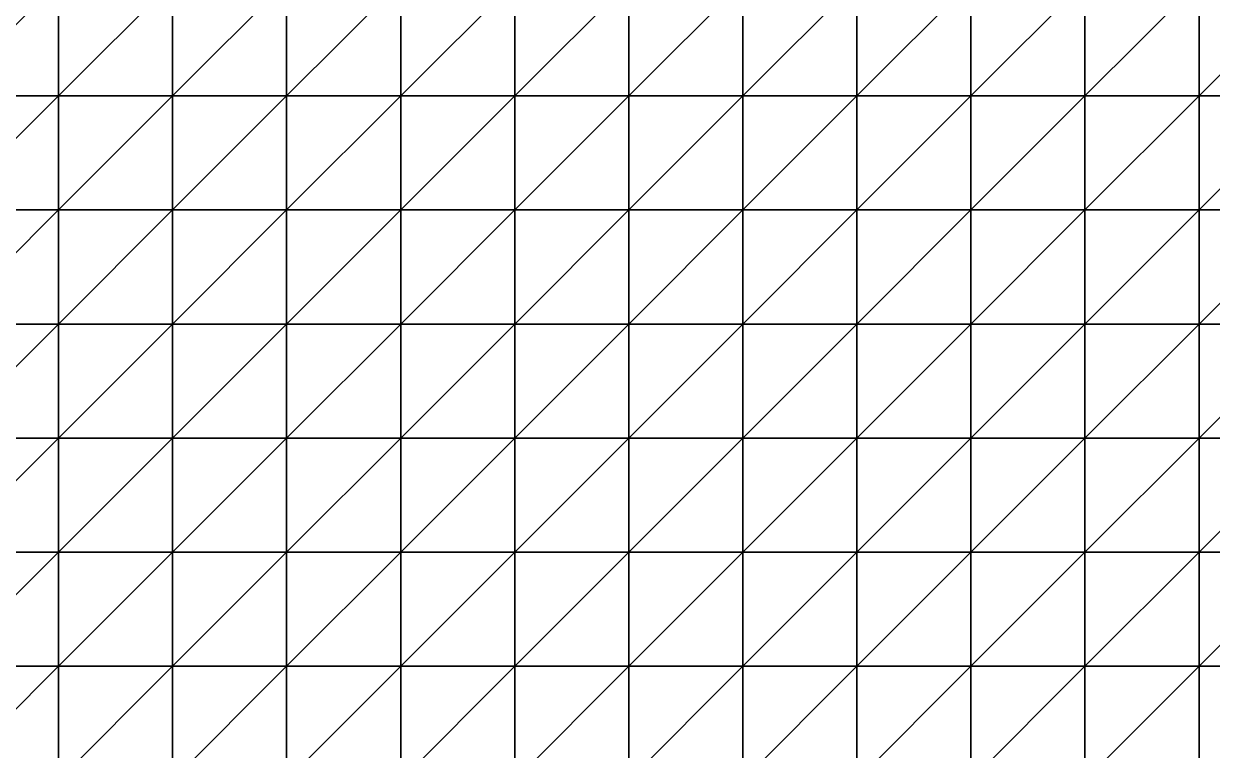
# Model space of a CAD drawing. Extents: x 292020 to 295740, y 4557680 to 4560040.
# Drawn here: x 293473.9 to 293682.3, y 4559125.3 to 4559252.6 of the extents above; entities that cross this region are included whole.
import ezdxf

# ---------------------------------------------------------------- set-up
doc = ezdxf.new("R2010")
doc.units = 0
doc.layers.add('RUN201_4_-_RUN201_NODOMAIN5_20X', color=7, linetype='CONTINUOUS')

msp = doc.modelspace()

# ---------------------------------------------------------------- linework, layer by layer
at = {"layer": 'RUN201_4_-_RUN201_NODOMAIN5_20X'}
for points in [[(293460, 4559260, 1840), (293460, 4559240, 1840), (293480, 4559260, 1840)], [(293480, 4559260, 1840), (293460, 4559240, 1840), (293480, 4559240, 1840)], [(293480, 4559260, 1920), (293460, 4559240, 1920), (293460, 4559260, 1920)], [(293480, 4559240, 1920), (293460, 4559240, 1920), (293480, 4559260, 1920)], [(293480, 4559260, 1840), (293480, 4559240, 1840), (293500, 4559260, 1840)], [(293500, 4559260, 1840), (293480, 4559240, 1840), (293500, 4559240, 1840)], [(293500, 4559260, 1920), (293480, 4559240, 1920), (293480, 4559260, 1920)], [(293500, 4559240, 1920), (293480, 4559240, 1920), (293500, 4559260, 1920)], [(293500, 4559260, 1840), (293500, 4559240, 1840), (293520, 4559260, 1840)], [(293520, 4559260, 1840), (293500, 4559240, 1840), (293520, 4559240, 1840)], [(293520, 4559260, 1940), (293500, 4559240, 1940), (293500, 4559260, 1940)], [(293520, 4559240, 1940), (293500, 4559240, 1940), (293520, 4559260, 1940)], [(293500, 4559260, 1920), (293500, 4559240, 1940), (293500, 4559240, 1920)], [(293500, 4559260, 1940), (293500, 4559240, 1940), (293500, 4559260, 1920)], [(293520, 4559260, 1820), (293520, 4559240, 1820), (293540, 4559260, 1820)], [(293540, 4559260, 1820), (293520, 4559240, 1820), (293540, 4559240, 1820)], [(293520, 4559260, 1820), (293520, 4559240, 1840), (293520, 4559240, 1820)], [(293520, 4559260, 1840), (293520, 4559240, 1840), (293520, 4559260, 1820)], [(293540, 4559260, 1940), (293520, 4559240, 1940), (293520, 4559260, 1940)], [(293540, 4559240, 1940), (293520, 4559240, 1940), (293540, 4559260, 1940)], [(293540, 4559260, 1820), (293540, 4559240, 1820), (293560, 4559260, 1820)], [(293560, 4559260, 1820), (293540, 4559240, 1820), (293560, 4559240, 1820)], [(293560, 4559260, 1940), (293540, 4559240, 1940), (293540, 4559260, 1940)], [(293560, 4559240, 1940), (293540, 4559240, 1940), (293560, 4559260, 1940)], [(293560, 4559260, 1820), (293560, 4559240, 1820), (293580, 4559260, 1820)], [(293580, 4559260, 1820), (293560, 4559240, 1820), (293580, 4559240, 1820)], [(293580, 4559260, 1940), (293560, 4559240, 1940), (293560, 4559260, 1940)], [(293580, 4559240, 1940), (293560, 4559240, 1940), (293580, 4559260, 1940)], [(293580, 4559260, 1800), (293580, 4559240, 1800), (293600, 4559260, 1800)], [(293600, 4559260, 1800), (293580, 4559240, 1800), (293600, 4559240, 1800)], [(293580, 4559260, 1800), (293580, 4559240, 1820), (293580, 4559240, 1800)], [(293580, 4559260, 1820), (293580, 4559240, 1820), (293580, 4559260, 1800)], [(293600, 4559260, 1940), (293580, 4559240, 1940), (293580, 4559260, 1940)], [(293600, 4559240, 1940), (293580, 4559240, 1940), (293600, 4559260, 1940)], [(293600, 4559260, 1800), (293600, 4559240, 1800), (293620, 4559260, 1800)], [(293620, 4559260, 1800), (293600, 4559240, 1800), (293620, 4559240, 1800)], [(293620, 4559260, 1940), (293600, 4559240, 1940), (293600, 4559260, 1940)], [(293620, 4559240, 1940), (293600, 4559240, 1940), (293620, 4559260, 1940)], [(293620, 4559260, 1800), (293620, 4559240, 1800), (293640, 4559260, 1800)], [(293640, 4559260, 1800), (293620, 4559240, 1800), (293640, 4559240, 1800)], [(293640, 4559260, 1940), (293620, 4559240, 1940), (293620, 4559260, 1940)], [(293640, 4559240, 1940), (293620, 4559240, 1940), (293640, 4559260, 1940)], [(293640, 4559260, 1800), (293640, 4559240, 1800), (293660, 4559260, 1800)], [(293660, 4559260, 1800), (293640, 4559240, 1800), (293660, 4559240, 1800)], [(293660, 4559260, 1940), (293640, 4559240, 1940), (293640, 4559260, 1940)], [(293660, 4559240, 1940), (293640, 4559240, 1940), (293660, 4559260, 1940)], [(293660, 4559260, 1800), (293660, 4559240, 1800), (293680, 4559260, 1800)], [(293680, 4559260, 1800), (293660, 4559240, 1800), (293680, 4559240, 1800)], [(293680, 4559260, 1940), (293660, 4559240, 1940), (293660, 4559260, 1940)], [(293680, 4559240, 1940), (293660, 4559240, 1940), (293680, 4559260, 1940)], [(293680, 4559240, 1800), (293680, 4559240, 1820), (293680, 4559260, 1800)], [(293680, 4559260, 1800), (293680, 4559240, 1820), (293680, 4559260, 1820)], [(293680, 4559260, 1820), (293680, 4559240, 1820), (293700, 4559260, 1820)], [(293700, 4559260, 1820), (293680, 4559240, 1820), (293700, 4559240, 1820)], [(293700, 4559260, 1940), (293680, 4559240, 1940), (293680, 4559260, 1940)], [(293700, 4559240, 1940), (293680, 4559240, 1940), (293700, 4559260, 1940)], [(293460, 4559240, 1820), (293460, 4559220, 1820), (293480, 4559240, 1820)], [(293480, 4559240, 1820), (293460, 4559220, 1820), (293480, 4559220, 1820)], [(293480, 4559240, 1820), (293460, 4559240, 1840), (293460, 4559240, 1820)], [(293480, 4559240, 1840), (293460, 4559240, 1840), (293480, 4559240, 1820)], [(293480, 4559240, 1920), (293460, 4559220, 1920), (293460, 4559240, 1920)], [(293480, 4559220, 1920), (293460, 4559220, 1920), (293480, 4559240, 1920)], [(293480, 4559240, 1820), (293480, 4559220, 1820), (293500, 4559240, 1820)], [(293500, 4559240, 1820), (293480, 4559220, 1820), (293500, 4559220, 1820)], [(293500, 4559240, 1820), (293480, 4559240, 1840), (293480, 4559240, 1820)], [(293500, 4559240, 1840), (293480, 4559240, 1840), (293500, 4559240, 1820)], [(293500, 4559240, 1920), (293480, 4559220, 1920), (293480, 4559240, 1920)], [(293500, 4559220, 1920), (293480, 4559220, 1920), (293500, 4559240, 1920)], [(293500, 4559240, 1820), (293500, 4559220, 1820), (293520, 4559240, 1820)], [(293520, 4559240, 1820), (293500, 4559220, 1820), (293520, 4559220, 1820)], [(293520, 4559240, 1820), (293500, 4559240, 1840), (293500, 4559240, 1820)], [(293520, 4559240, 1840), (293500, 4559240, 1840), (293520, 4559240, 1820)], [(293520, 4559240, 1920), (293500, 4559220, 1920), (293500, 4559240, 1920)], [(293520, 4559220, 1920), (293500, 4559220, 1920), (293520, 4559240, 1920)], [(293500, 4559240, 1920), (293500, 4559240, 1940), (293520, 4559240, 1920)], [(293520, 4559240, 1920), (293500, 4559240, 1940), (293520, 4559240, 1940)], [(293520, 4559240, 1800), (293520, 4559220, 1800), (293540, 4559240, 1800)], [(293540, 4559240, 1800), (293520, 4559220, 1800), (293540, 4559220, 1800)], [(293540, 4559240, 1800), (293520, 4559240, 1820), (293520, 4559240, 1800)], [(293540, 4559240, 1820), (293520, 4559240, 1820), (293540, 4559240, 1800)], [(293520, 4559240, 1800), (293520, 4559220, 1820), (293520, 4559220, 1800)], [(293520, 4559240, 1820), (293520, 4559220, 1820), (293520, 4559240, 1800)], [(293540, 4559240, 1940), (293520, 4559220, 1940), (293520, 4559240, 1940)], [(293540, 4559220, 1940), (293520, 4559220, 1940), (293540, 4559240, 1940)], [(293520, 4559240, 1920), (293520, 4559220, 1940), (293520, 4559220, 1920)], [(293520, 4559240, 1940), (293520, 4559220, 1940), (293520, 4559240, 1920)], [(293540, 4559240, 1800), (293540, 4559220, 1800), (293560, 4559240, 1800)], [(293560, 4559240, 1800), (293540, 4559220, 1800), (293560, 4559220, 1800)], [(293560, 4559240, 1800), (293540, 4559240, 1820), (293540, 4559240, 1800)], [(293560, 4559240, 1820), (293540, 4559240, 1820), (293560, 4559240, 1800)], [(293560, 4559240, 1940), (293540, 4559220, 1940), (293540, 4559240, 1940)], [(293560, 4559220, 1940), (293540, 4559220, 1940), (293560, 4559240, 1940)], [(293560, 4559240, 1800), (293560, 4559220, 1800), (293580, 4559240, 1800)], [(293580, 4559240, 1800), (293560, 4559220, 1800), (293580, 4559220, 1800)], [(293580, 4559240, 1800), (293560, 4559240, 1820), (293560, 4559240, 1800)], [(293580, 4559240, 1820), (293560, 4559240, 1820), (293580, 4559240, 1800)], [(293580, 4559240, 1940), (293560, 4559220, 1940), (293560, 4559240, 1940)], [(293580, 4559220, 1940), (293560, 4559220, 1940), (293580, 4559240, 1940)], [(293580, 4559240, 1780), (293580, 4559220, 1780), (293600, 4559240, 1780)], [(293600, 4559240, 1780), (293580, 4559220, 1780), (293600, 4559220, 1780)], [(293600, 4559240, 1780), (293580, 4559240, 1800), (293580, 4559240, 1780)], [(293600, 4559240, 1800), (293580, 4559240, 1800), (293600, 4559240, 1780)], [(293580, 4559240, 1780), (293580, 4559220, 1800), (293580, 4559220, 1780)], [(293580, 4559240, 1800), (293580, 4559220, 1800), (293580, 4559240, 1780)], [(293600, 4559240, 1940), (293580, 4559220, 1940), (293580, 4559240, 1940)], [(293600, 4559220, 1940), (293580, 4559220, 1940), (293600, 4559240, 1940)], [(293600, 4559240, 1780), (293600, 4559220, 1780), (293620, 4559240, 1780)], [(293620, 4559240, 1780), (293600, 4559220, 1780), (293620, 4559220, 1780)], [(293620, 4559240, 1780), (293600, 4559240, 1800), (293600, 4559240, 1780)], [(293620, 4559240, 1800), (293600, 4559240, 1800), (293620, 4559240, 1780)], [(293620, 4559240, 1940), (293600, 4559220, 1940), (293600, 4559240, 1940)], [(293620, 4559220, 1940), (293600, 4559220, 1940), (293620, 4559240, 1940)], [(293620, 4559240, 1780), (293620, 4559220, 1780), (293640, 4559240, 1780)], [(293640, 4559240, 1780), (293620, 4559220, 1780), (293640, 4559220, 1780)], [(293640, 4559240, 1780), (293620, 4559240, 1800), (293620, 4559240, 1780)], [(293640, 4559240, 1800), (293620, 4559240, 1800), (293640, 4559240, 1780)], [(293640, 4559240, 1940), (293620, 4559220, 1940), (293620, 4559240, 1940)], [(293640, 4559220, 1940), (293620, 4559220, 1940), (293640, 4559240, 1940)], [(293640, 4559240, 1780), (293640, 4559220, 1780), (293660, 4559240, 1780)], [(293660, 4559240, 1780), (293640, 4559220, 1780), (293660, 4559220, 1780)], [(293660, 4559240, 1780), (293640, 4559240, 1800), (293640, 4559240, 1780)], [(293660, 4559240, 1800), (293640, 4559240, 1800), (293660, 4559240, 1780)], [(293660, 4559240, 1940), (293640, 4559220, 1940), (293640, 4559240, 1940)], [(293660, 4559220, 1940), (293640, 4559220, 1940), (293660, 4559240, 1940)], [(293660, 4559240, 1780), (293660, 4559220, 1780), (293680, 4559240, 1780)], [(293680, 4559240, 1780), (293660, 4559220, 1780), (293680, 4559220, 1780)], [(293680, 4559240, 1780), (293660, 4559240, 1800), (293660, 4559240, 1780)], [(293680, 4559240, 1800), (293660, 4559240, 1800), (293680, 4559240, 1780)], [(293680, 4559240, 1940), (293660, 4559220, 1940), (293660, 4559240, 1940)], [(293680, 4559220, 1940), (293660, 4559220, 1940), (293680, 4559240, 1940)], [(293680, 4559220, 1780), (293680, 4559220, 1800), (293680, 4559240, 1780)], [(293680, 4559240, 1780), (293680, 4559220, 1800), (293680, 4559240, 1800)], [(293680, 4559240, 1800), (293680, 4559220, 1800), (293700, 4559240, 1800)], [(293700, 4559240, 1800), (293680, 4559220, 1800), (293700, 4559220, 1800)], [(293700, 4559240, 1800), (293680, 4559240, 1820), (293680, 4559240, 1800)], [(293700, 4559240, 1820), (293680, 4559240, 1820), (293700, 4559240, 1800)], [(293700, 4559240, 1940), (293680, 4559220, 1940), (293680, 4559240, 1940)], [(293700, 4559220, 1940), (293680, 4559220, 1940), (293700, 4559240, 1940)], [(293460, 4559220, 1800), (293460, 4559200, 1800), (293480, 4559220, 1800)], [(293480, 4559220, 1800), (293460, 4559200, 1800), (293480, 4559200, 1800)], [(293480, 4559220, 1800), (293460, 4559220, 1820), (293460, 4559220, 1800)], [(293480, 4559220, 1820), (293460, 4559220, 1820), (293480, 4559220, 1800)], [(293480, 4559220, 1920), (293460, 4559200, 1920), (293460, 4559220, 1920)], [(293480, 4559200, 1920), (293460, 4559200, 1920), (293480, 4559220, 1920)], [(293480, 4559220, 1800), (293480, 4559200, 1800), (293500, 4559220, 1800)], [(293500, 4559220, 1800), (293480, 4559200, 1800), (293500, 4559200, 1800)], [(293500, 4559220, 1800), (293480, 4559220, 1820), (293480, 4559220, 1800)], [(293500, 4559220, 1820), (293480, 4559220, 1820), (293500, 4559220, 1800)], [(293500, 4559220, 1920), (293480, 4559200, 1920), (293480, 4559220, 1920)], [(293500, 4559200, 1920), (293480, 4559200, 1920), (293500, 4559220, 1920)], [(293500, 4559220, 1800), (293500, 4559200, 1800), (293520, 4559220, 1800)], [(293520, 4559220, 1800), (293500, 4559200, 1800), (293520, 4559200, 1800)], [(293520, 4559220, 1800), (293500, 4559220, 1820), (293500, 4559220, 1800)], [(293520, 4559220, 1820), (293500, 4559220, 1820), (293520, 4559220, 1800)], [(293520, 4559220, 1920), (293500, 4559200, 1920), (293500, 4559220, 1920)], [(293520, 4559200, 1920), (293500, 4559200, 1920), (293520, 4559220, 1920)], [(293520, 4559220, 1780), (293520, 4559200, 1780), (293540, 4559220, 1780)], [(293540, 4559220, 1780), (293520, 4559200, 1780), (293540, 4559200, 1780)], [(293540, 4559220, 1780), (293520, 4559220, 1800), (293520, 4559220, 1780)], [(293540, 4559220, 1800), (293520, 4559220, 1800), (293540, 4559220, 1780)], [(293520, 4559220, 1780), (293520, 4559200, 1800), (293520, 4559200, 1780)], [(293520, 4559220, 1800), (293520, 4559200, 1800), (293520, 4559220, 1780)], [(293540, 4559220, 1940), (293520, 4559200, 1940), (293520, 4559220, 1940)], [(293540, 4559200, 1940), (293520, 4559200, 1940), (293540, 4559220, 1940)], [(293520, 4559220, 1920), (293520, 4559200, 1940), (293520, 4559200, 1920)], [(293520, 4559220, 1940), (293520, 4559200, 1940), (293520, 4559220, 1920)], [(293540, 4559220, 1780), (293540, 4559200, 1780), (293560, 4559220, 1780)], [(293560, 4559220, 1780), (293540, 4559200, 1780), (293560, 4559200, 1780)], [(293560, 4559220, 1780), (293540, 4559220, 1800), (293540, 4559220, 1780)], [(293560, 4559220, 1800), (293540, 4559220, 1800), (293560, 4559220, 1780)], [(293560, 4559220, 1940), (293540, 4559200, 1940), (293540, 4559220, 1940)], [(293560, 4559200, 1940), (293540, 4559200, 1940), (293560, 4559220, 1940)], [(293560, 4559220, 1780), (293560, 4559200, 1780), (293580, 4559220, 1780)], [(293580, 4559220, 1780), (293560, 4559200, 1780), (293580, 4559200, 1780)], [(293580, 4559220, 1780), (293560, 4559220, 1800), (293560, 4559220, 1780)], [(293580, 4559220, 1800), (293560, 4559220, 1800), (293580, 4559220, 1780)], [(293580, 4559220, 1940), (293560, 4559200, 1940), (293560, 4559220, 1940)], [(293580, 4559200, 1940), (293560, 4559200, 1940), (293580, 4559220, 1940)], [(293580, 4559220, 1760), (293580, 4559200, 1760), (293600, 4559220, 1760)], [(293600, 4559220, 1760), (293580, 4559200, 1760), (293600, 4559200, 1760)], [(293600, 4559220, 1760), (293580, 4559220, 1780), (293580, 4559220, 1760)], [(293600, 4559220, 1780), (293580, 4559220, 1780), (293600, 4559220, 1760)], [(293580, 4559220, 1760), (293580, 4559200, 1780), (293580, 4559200, 1760)], [(293580, 4559220, 1780), (293580, 4559200, 1780), (293580, 4559220, 1760)], [(293600, 4559220, 1940), (293580, 4559200, 1940), (293580, 4559220, 1940)], [(293600, 4559200, 1940), (293580, 4559200, 1940), (293600, 4559220, 1940)], [(293600, 4559220, 1760), (293600, 4559200, 1760), (293620, 4559220, 1760)], [(293620, 4559220, 1760), (293600, 4559200, 1760), (293620, 4559200, 1760)], [(293620, 4559220, 1760), (293600, 4559220, 1780), (293600, 4559220, 1760)], [(293620, 4559220, 1780), (293600, 4559220, 1780), (293620, 4559220, 1760)], [(293620, 4559220, 1940), (293600, 4559200, 1940), (293600, 4559220, 1940)], [(293620, 4559200, 1940), (293600, 4559200, 1940), (293620, 4559220, 1940)], [(293620, 4559220, 1760), (293620, 4559200, 1760), (293640, 4559220, 1760)], [(293640, 4559220, 1760), (293620, 4559200, 1760), (293640, 4559200, 1760)], [(293640, 4559220, 1760), (293620, 4559220, 1780), (293620, 4559220, 1760)], [(293640, 4559220, 1780), (293620, 4559220, 1780), (293640, 4559220, 1760)], [(293640, 4559220, 1940), (293620, 4559200, 1940), (293620, 4559220, 1940)], [(293640, 4559200, 1940), (293620, 4559200, 1940), (293640, 4559220, 1940)], [(293640, 4559220, 1760), (293640, 4559200, 1760), (293660, 4559220, 1760)], [(293660, 4559220, 1760), (293640, 4559200, 1760), (293660, 4559200, 1760)], [(293660, 4559220, 1760), (293640, 4559220, 1780), (293640, 4559220, 1760)], [(293660, 4559220, 1780), (293640, 4559220, 1780), (293660, 4559220, 1760)], [(293660, 4559220, 1940), (293640, 4559200, 1940), (293640, 4559220, 1940)], [(293660, 4559200, 1940), (293640, 4559200, 1940), (293660, 4559220, 1940)], [(293660, 4559220, 1760), (293660, 4559200, 1760), (293680, 4559220, 1760)], [(293680, 4559220, 1760), (293660, 4559200, 1760), (293680, 4559200, 1760)], [(293680, 4559220, 1760), (293660, 4559220, 1780), (293660, 4559220, 1760)], [(293680, 4559220, 1780), (293660, 4559220, 1780), (293680, 4559220, 1760)], [(293680, 4559220, 1940), (293660, 4559200, 1940), (293660, 4559220, 1940)], [(293680, 4559200, 1940), (293660, 4559200, 1940), (293680, 4559220, 1940)], [(293680, 4559200, 1760), (293680, 4559200, 1780), (293680, 4559220, 1760)], [(293680, 4559220, 1760), (293680, 4559200, 1780), (293680, 4559220, 1780)], [(293680, 4559220, 1780), (293680, 4559200, 1780), (293700, 4559220, 1780)], [(293700, 4559220, 1780), (293680, 4559200, 1780), (293700, 4559200, 1780)], [(293700, 4559220, 1780), (293680, 4559220, 1800), (293680, 4559220, 1780)], [(293700, 4559220, 1800), (293680, 4559220, 1800), (293700, 4559220, 1780)], [(293700, 4559220, 1940), (293680, 4559200, 1940), (293680, 4559220, 1940)], [(293700, 4559200, 1940), (293680, 4559200, 1940), (293700, 4559220, 1940)], [(293460, 4559200, 1780), (293460, 4559180, 1780), (293480, 4559200, 1780)], [(293480, 4559200, 1780), (293460, 4559180, 1780), (293480, 4559180, 1780)], [(293480, 4559200, 1780), (293460, 4559200, 1800), (293460, 4559200, 1780)], [(293480, 4559200, 1800), (293460, 4559200, 1800), (293480, 4559200, 1780)], [(293480, 4559200, 1920), (293460, 4559180, 1920), (293460, 4559200, 1920)], [(293480, 4559180, 1920), (293460, 4559180, 1920), (293480, 4559200, 1920)], [(293480, 4559200, 1780), (293480, 4559180, 1780), (293500, 4559200, 1780)], [(293500, 4559200, 1780), (293480, 4559180, 1780), (293500, 4559180, 1780)], [(293500, 4559200, 1780), (293480, 4559200, 1800), (293480, 4559200, 1780)], [(293500, 4559200, 1800), (293480, 4559200, 1800), (293500, 4559200, 1780)], [(293500, 4559200, 1920), (293480, 4559180, 1920), (293480, 4559200, 1920)], [(293500, 4559180, 1920), (293480, 4559180, 1920), (293500, 4559200, 1920)], [(293500, 4559200, 1780), (293500, 4559180, 1780), (293520, 4559200, 1780)], [(293520, 4559200, 1780), (293500, 4559180, 1780), (293520, 4559180, 1780)], [(293520, 4559200, 1780), (293500, 4559200, 1800), (293500, 4559200, 1780)], [(293520, 4559200, 1800), (293500, 4559200, 1800), (293520, 4559200, 1780)], [(293520, 4559200, 1920), (293500, 4559180, 1920), (293500, 4559200, 1920)], [(293520, 4559180, 1920), (293500, 4559180, 1920), (293520, 4559200, 1920)], [(293520, 4559200, 1760), (293520, 4559180, 1760), (293540, 4559200, 1760)], [(293540, 4559200, 1760), (293520, 4559180, 1760), (293540, 4559180, 1760)], [(293540, 4559200, 1760), (293520, 4559200, 1780), (293520, 4559200, 1760)], [(293540, 4559200, 1780), (293520, 4559200, 1780), (293540, 4559200, 1760)], [(293520, 4559200, 1760), (293520, 4559180, 1780), (293520, 4559180, 1760)], [(293520, 4559200, 1780), (293520, 4559180, 1780), (293520, 4559200, 1760)], [(293540, 4559200, 1940), (293520, 4559180, 1940), (293520, 4559200, 1940)], [(293540, 4559180, 1940), (293520, 4559180, 1940), (293540, 4559200, 1940)], [(293520, 4559200, 1920), (293520, 4559180, 1940), (293520, 4559180, 1920)], [(293520, 4559200, 1940), (293520, 4559180, 1940), (293520, 4559200, 1920)], [(293540, 4559200, 1760), (293540, 4559180, 1760), (293560, 4559200, 1760)], [(293560, 4559200, 1760), (293540, 4559180, 1760), (293560, 4559180, 1760)], [(293560, 4559200, 1760), (293540, 4559200, 1780), (293540, 4559200, 1760)], [(293560, 4559200, 1780), (293540, 4559200, 1780), (293560, 4559200, 1760)], [(293560, 4559200, 1940), (293540, 4559180, 1940), (293540, 4559200, 1940)], [(293560, 4559180, 1940), (293540, 4559180, 1940), (293560, 4559200, 1940)], [(293560, 4559200, 1760), (293560, 4559180, 1760), (293580, 4559200, 1760)], [(293580, 4559200, 1760), (293560, 4559180, 1760), (293580, 4559180, 1760)], [(293580, 4559200, 1760), (293560, 4559200, 1780), (293560, 4559200, 1760)], [(293580, 4559200, 1780), (293560, 4559200, 1780), (293580, 4559200, 1760)], [(293580, 4559200, 1940), (293560, 4559180, 1940), (293560, 4559200, 1940)], [(293580, 4559180, 1940), (293560, 4559180, 1940), (293580, 4559200, 1940)], [(293580, 4559200, 1760), (293580, 4559180, 1760), (293600, 4559200, 1760)], [(293600, 4559200, 1760), (293580, 4559180, 1760), (293600, 4559180, 1760)], [(293600, 4559200, 1940), (293580, 4559180, 1940), (293580, 4559200, 1940)], [(293600, 4559180, 1940), (293580, 4559180, 1940), (293600, 4559200, 1940)], [(293600, 4559200, 1760), (293600, 4559180, 1760), (293620, 4559200, 1760)], [(293620, 4559200, 1760), (293600, 4559180, 1760), (293620, 4559180, 1760)], [(293620, 4559200, 1940), (293600, 4559180, 1940), (293600, 4559200, 1940)], [(293620, 4559180, 1940), (293600, 4559180, 1940), (293620, 4559200, 1940)], [(293620, 4559200, 1760), (293620, 4559180, 1760), (293640, 4559200, 1760)], [(293640, 4559200, 1760), (293620, 4559180, 1760), (293640, 4559180, 1760)], [(293640, 4559200, 1940), (293620, 4559180, 1940), (293620, 4559200, 1940)], [(293640, 4559180, 1940), (293620, 4559180, 1940), (293640, 4559200, 1940)], [(293640, 4559200, 1760), (293640, 4559180, 1760), (293660, 4559200, 1760)], [(293660, 4559200, 1760), (293640, 4559180, 1760), (293660, 4559180, 1760)], [(293660, 4559200, 1940), (293640, 4559180, 1940), (293640, 4559200, 1940)], [(293660, 4559180, 1940), (293640, 4559180, 1940), (293660, 4559200, 1940)], [(293660, 4559200, 1760), (293660, 4559180, 1760), (293680, 4559200, 1760)], [(293680, 4559200, 1760), (293660, 4559180, 1760), (293680, 4559180, 1760)], [(293680, 4559200, 1940), (293660, 4559180, 1940), (293660, 4559200, 1940)], [(293680, 4559180, 1940), (293660, 4559180, 1940), (293680, 4559200, 1940)], [(293680, 4559180, 1760), (293680, 4559180, 1780), (293680, 4559200, 1760)], [(293680, 4559200, 1760), (293680, 4559180, 1780), (293680, 4559200, 1780)], [(293680, 4559200, 1780), (293680, 4559180, 1780), (293700, 4559200, 1780)], [(293700, 4559200, 1780), (293680, 4559180, 1780), (293700, 4559180, 1780)], [(293700, 4559200, 1940), (293680, 4559180, 1940), (293680, 4559200, 1940)], [(293700, 4559180, 1940), (293680, 4559180, 1940), (293700, 4559200, 1940)], [(293460, 4559180, 1780), (293460, 4559160, 1780), (293480, 4559180, 1780)], [(293480, 4559180, 1780), (293460, 4559160, 1780), (293480, 4559160, 1780)], [(293480, 4559180, 1920), (293460, 4559160, 1920), (293460, 4559180, 1920)], [(293480, 4559160, 1920), (293460, 4559160, 1920), (293480, 4559180, 1920)], [(293480, 4559180, 1780), (293480, 4559160, 1780), (293500, 4559180, 1780)], [(293500, 4559180, 1780), (293480, 4559160, 1780), (293500, 4559160, 1780)], [(293500, 4559180, 1920), (293480, 4559160, 1920), (293480, 4559180, 1920)], [(293500, 4559160, 1920), (293480, 4559160, 1920), (293500, 4559180, 1920)], [(293500, 4559180, 1760), (293500, 4559160, 1760), (293520, 4559180, 1760)], [(293520, 4559180, 1760), (293500, 4559160, 1760), (293520, 4559160, 1760)], [(293520, 4559180, 1760), (293500, 4559180, 1780), (293500, 4559180, 1760)], [(293520, 4559180, 1780), (293500, 4559180, 1780), (293520, 4559180, 1760)], [(293500, 4559180, 1760), (293500, 4559160, 1780), (293500, 4559160, 1760)], [(293500, 4559180, 1780), (293500, 4559160, 1780), (293500, 4559180, 1760)], [(293520, 4559180, 1920), (293500, 4559160, 1920), (293500, 4559180, 1920)], [(293520, 4559160, 1920), (293500, 4559160, 1920), (293520, 4559180, 1920)], [(293520, 4559180, 1760), (293520, 4559160, 1760), (293540, 4559180, 1760)], [(293540, 4559180, 1760), (293520, 4559160, 1760), (293540, 4559160, 1760)], [(293540, 4559180, 1940), (293520, 4559160, 1940), (293520, 4559180, 1940)], [(293540, 4559160, 1940), (293520, 4559160, 1940), (293540, 4559180, 1940)], [(293520, 4559180, 1920), (293520, 4559160, 1940), (293520, 4559160, 1920)], [(293520, 4559180, 1940), (293520, 4559160, 1940), (293520, 4559180, 1920)], [(293540, 4559180, 1760), (293540, 4559160, 1760), (293560, 4559180, 1760)], [(293560, 4559180, 1760), (293540, 4559160, 1760), (293560, 4559160, 1760)], [(293560, 4559180, 1940), (293540, 4559160, 1940), (293540, 4559180, 1940)], [(293560, 4559160, 1940), (293540, 4559160, 1940), (293560, 4559180, 1940)], [(293560, 4559180, 1760), (293560, 4559160, 1760), (293580, 4559180, 1760)], [(293580, 4559180, 1760), (293560, 4559160, 1760), (293580, 4559160, 1760)], [(293580, 4559180, 1940), (293560, 4559160, 1940), (293560, 4559180, 1940)], [(293580, 4559160, 1940), (293560, 4559160, 1940), (293580, 4559180, 1940)], [(293580, 4559180, 1760), (293580, 4559160, 1760), (293600, 4559180, 1760)], [(293600, 4559180, 1760), (293580, 4559160, 1760), (293600, 4559160, 1760)], [(293600, 4559180, 1940), (293580, 4559160, 1940), (293580, 4559180, 1940)], [(293600, 4559160, 1940), (293580, 4559160, 1940), (293600, 4559180, 1940)], [(293600, 4559180, 1760), (293600, 4559160, 1760), (293620, 4559180, 1760)], [(293620, 4559180, 1760), (293600, 4559160, 1760), (293620, 4559160, 1760)], [(293620, 4559180, 1940), (293600, 4559160, 1940), (293600, 4559180, 1940)], [(293620, 4559160, 1940), (293600, 4559160, 1940), (293620, 4559180, 1940)], [(293620, 4559180, 1760), (293620, 4559160, 1760), (293640, 4559180, 1760)], [(293640, 4559180, 1760), (293620, 4559160, 1760), (293640, 4559160, 1760)], [(293640, 4559180, 1940), (293620, 4559160, 1940), (293620, 4559180, 1940)], [(293640, 4559160, 1940), (293620, 4559160, 1940), (293640, 4559180, 1940)], [(293640, 4559180, 1760), (293640, 4559160, 1760), (293660, 4559180, 1760)], [(293660, 4559180, 1760), (293640, 4559160, 1760), (293660, 4559160, 1760)], [(293660, 4559180, 1940), (293640, 4559160, 1940), (293640, 4559180, 1940)], [(293660, 4559160, 1940), (293640, 4559160, 1940), (293660, 4559180, 1940)], [(293660, 4559180, 1760), (293660, 4559160, 1760), (293680, 4559180, 1760)], [(293680, 4559180, 1760), (293660, 4559160, 1760), (293680, 4559160, 1760)], [(293680, 4559180, 1940), (293660, 4559160, 1940), (293660, 4559180, 1940)], [(293680, 4559160, 1940), (293660, 4559160, 1940), (293680, 4559180, 1940)], [(293680, 4559180, 1760), (293680, 4559160, 1760), (293700, 4559180, 1760)], [(293700, 4559180, 1760), (293680, 4559160, 1760), (293700, 4559160, 1760)], [(293700, 4559180, 1760), (293680, 4559180, 1780), (293680, 4559180, 1760)], [(293700, 4559180, 1780), (293680, 4559180, 1780), (293700, 4559180, 1760)], [(293700, 4559180, 1940), (293680, 4559160, 1940), (293680, 4559180, 1940)], [(293700, 4559160, 1940), (293680, 4559160, 1940), (293700, 4559180, 1940)], [(293460, 4559160, 1780), (293460, 4559140, 1780), (293480, 4559160, 1780)], [(293480, 4559160, 1780), (293460, 4559140, 1780), (293480, 4559140, 1780)], [(293480, 4559160, 1920), (293460, 4559140, 1920), (293460, 4559160, 1920)], [(293480, 4559140, 1920), (293460, 4559140, 1920), (293480, 4559160, 1920)], [(293480, 4559160, 1780), (293480, 4559140, 1780), (293500, 4559160, 1780)], [(293500, 4559160, 1780), (293480, 4559140, 1780), (293500, 4559140, 1780)], [(293500, 4559160, 1920), (293480, 4559140, 1920), (293480, 4559160, 1920)], [(293500, 4559140, 1920), (293480, 4559140, 1920), (293500, 4559160, 1920)], [(293500, 4559160, 1760), (293500, 4559140, 1760), (293520, 4559160, 1760)], [(293520, 4559160, 1760), (293500, 4559140, 1760), (293520, 4559140, 1760)], [(293500, 4559160, 1760), (293500, 4559140, 1780), (293500, 4559140, 1760)], [(293500, 4559160, 1780), (293500, 4559140, 1780), (293500, 4559160, 1760)], [(293520, 4559160, 1920), (293500, 4559140, 1920), (293500, 4559160, 1920)], [(293520, 4559140, 1920), (293500, 4559140, 1920), (293520, 4559160, 1920)], [(293520, 4559160, 1760), (293520, 4559140, 1760), (293540, 4559160, 1760)], [(293540, 4559160, 1760), (293520, 4559140, 1760), (293540, 4559140, 1760)], [(293540, 4559160, 1920), (293520, 4559140, 1920), (293520, 4559160, 1920)], [(293540, 4559140, 1920), (293520, 4559140, 1920), (293540, 4559160, 1920)], [(293520, 4559160, 1920), (293520, 4559160, 1940), (293540, 4559160, 1920)], [(293540, 4559160, 1920), (293520, 4559160, 1940), (293540, 4559160, 1940)], [(293540, 4559160, 1760), (293540, 4559140, 1760), (293560, 4559160, 1760)], [(293560, 4559160, 1760), (293540, 4559140, 1760), (293560, 4559140, 1760)], [(293560, 4559160, 1940), (293540, 4559140, 1940), (293540, 4559160, 1940)], [(293560, 4559140, 1940), (293540, 4559140, 1940), (293560, 4559160, 1940)], [(293540, 4559160, 1920), (293540, 4559140, 1940), (293540, 4559140, 1920)], [(293540, 4559160, 1940), (293540, 4559140, 1940), (293540, 4559160, 1920)], [(293560, 4559160, 1760), (293560, 4559140, 1760), (293580, 4559160, 1760)], [(293580, 4559160, 1760), (293560, 4559140, 1760), (293580, 4559140, 1760)], [(293580, 4559160, 1940), (293560, 4559140, 1940), (293560, 4559160, 1940)], [(293580, 4559140, 1940), (293560, 4559140, 1940), (293580, 4559160, 1940)], [(293580, 4559160, 1760), (293580, 4559140, 1760), (293600, 4559160, 1760)], [(293600, 4559160, 1760), (293580, 4559140, 1760), (293600, 4559140, 1760)], [(293600, 4559160, 1940), (293580, 4559140, 1940), (293580, 4559160, 1940)], [(293600, 4559140, 1940), (293580, 4559140, 1940), (293600, 4559160, 1940)], [(293600, 4559160, 1760), (293600, 4559140, 1760), (293620, 4559160, 1760)], [(293620, 4559160, 1760), (293600, 4559140, 1760), (293620, 4559140, 1760)], [(293620, 4559160, 1920), (293600, 4559140, 1920), (293600, 4559160, 1920)], [(293620, 4559140, 1920), (293600, 4559140, 1920), (293620, 4559160, 1920)], [(293600, 4559140, 1920), (293600, 4559140, 1940), (293600, 4559160, 1920)], [(293600, 4559160, 1920), (293600, 4559140, 1940), (293600, 4559160, 1940)], [(293600, 4559160, 1920), (293600, 4559160, 1940), (293620, 4559160, 1920)], [(293620, 4559160, 1920), (293600, 4559160, 1940), (293620, 4559160, 1940)], [(293620, 4559160, 1760), (293620, 4559140, 1760), (293640, 4559160, 1760)], [(293640, 4559160, 1760), (293620, 4559140, 1760), (293640, 4559140, 1760)], [(293640, 4559160, 1920), (293620, 4559140, 1920), (293620, 4559160, 1920)], [(293640, 4559140, 1920), (293620, 4559140, 1920), (293640, 4559160, 1920)], [(293620, 4559160, 1920), (293620, 4559160, 1940), (293640, 4559160, 1920)], [(293640, 4559160, 1920), (293620, 4559160, 1940), (293640, 4559160, 1940)], [(293640, 4559160, 1760), (293640, 4559140, 1760), (293660, 4559160, 1760)], [(293660, 4559160, 1760), (293640, 4559140, 1760), (293660, 4559140, 1760)], [(293660, 4559160, 1920), (293640, 4559140, 1920), (293640, 4559160, 1920)], [(293660, 4559140, 1920), (293640, 4559140, 1920), (293660, 4559160, 1920)], [(293640, 4559160, 1920), (293640, 4559160, 1940), (293660, 4559160, 1920)], [(293660, 4559160, 1920), (293640, 4559160, 1940), (293660, 4559160, 1940)], [(293660, 4559160, 1760), (293660, 4559140, 1760), (293680, 4559160, 1760)], [(293680, 4559160, 1760), (293660, 4559140, 1760), (293680, 4559140, 1760)], [(293680, 4559160, 1920), (293660, 4559140, 1920), (293660, 4559160, 1920)], [(293680, 4559140, 1920), (293660, 4559140, 1920), (293680, 4559160, 1920)], [(293660, 4559160, 1920), (293660, 4559160, 1940), (293680, 4559160, 1920)], [(293680, 4559160, 1920), (293660, 4559160, 1940), (293680, 4559160, 1940)], [(293680, 4559160, 1760), (293680, 4559140, 1760), (293700, 4559160, 1760)], [(293700, 4559160, 1760), (293680, 4559140, 1760), (293700, 4559140, 1760)], [(293700, 4559160, 1940), (293680, 4559140, 1940), (293680, 4559160, 1940)], [(293700, 4559140, 1940), (293680, 4559140, 1940), (293700, 4559160, 1940)], [(293680, 4559160, 1920), (293680, 4559140, 1940), (293680, 4559140, 1920)], [(293680, 4559160, 1940), (293680, 4559140, 1940), (293680, 4559160, 1920)], [(293460, 4559140, 1780), (293460, 4559120, 1780), (293480, 4559140, 1780)], [(293480, 4559140, 1780), (293460, 4559120, 1780), (293480, 4559120, 1780)], [(293480, 4559140, 1920), (293460, 4559120, 1920), (293460, 4559140, 1920)], [(293480, 4559120, 1920), (293460, 4559120, 1920), (293480, 4559140, 1920)], [(293480, 4559140, 1780), (293480, 4559120, 1780), (293500, 4559140, 1780)], [(293500, 4559140, 1780), (293480, 4559120, 1780), (293500, 4559120, 1780)], [(293500, 4559140, 1920), (293480, 4559120, 1920), (293480, 4559140, 1920)], [(293500, 4559120, 1920), (293480, 4559120, 1920), (293500, 4559140, 1920)], [(293500, 4559140, 1760), (293500, 4559140, 1780), (293520, 4559140, 1760)], [(293520, 4559140, 1760), (293500, 4559140, 1780), (293520, 4559140, 1780)], [(293500, 4559140, 1780), (293500, 4559120, 1780), (293520, 4559140, 1780)], [(293520, 4559140, 1780), (293500, 4559120, 1780), (293520, 4559120, 1780)], [(293520, 4559140, 1920), (293500, 4559120, 1920), (293500, 4559140, 1920)], [(293520, 4559120, 1920), (293500, 4559120, 1920), (293520, 4559140, 1920)], [(293520, 4559140, 1760), (293520, 4559140, 1780), (293540, 4559140, 1760)], [(293540, 4559140, 1760), (293520, 4559140, 1780), (293540, 4559140, 1780)], [(293520, 4559140, 1780), (293520, 4559120, 1780), (293540, 4559140, 1780)], [(293540, 4559140, 1780), (293520, 4559120, 1780), (293540, 4559120, 1780)], [(293540, 4559140, 1920), (293520, 4559120, 1920), (293520, 4559140, 1920)], [(293540, 4559120, 1920), (293520, 4559120, 1920), (293540, 4559140, 1920)], [(293540, 4559140, 1760), (293540, 4559140, 1780), (293560, 4559140, 1760)], [(293560, 4559140, 1760), (293540, 4559140, 1780), (293560, 4559140, 1780)], [(293540, 4559140, 1780), (293540, 4559120, 1780), (293560, 4559140, 1780)], [(293560, 4559140, 1780), (293540, 4559120, 1780), (293560, 4559120, 1780)], [(293560, 4559140, 1920), (293540, 4559120, 1920), (293540, 4559140, 1920)], [(293560, 4559120, 1920), (293540, 4559120, 1920), (293560, 4559140, 1920)], [(293540, 4559140, 1920), (293540, 4559140, 1940), (293560, 4559140, 1920)], [(293560, 4559140, 1920), (293540, 4559140, 1940), (293560, 4559140, 1940)], [(293560, 4559140, 1760), (293560, 4559140, 1780), (293580, 4559140, 1760)], [(293580, 4559140, 1760), (293560, 4559140, 1780), (293580, 4559140, 1780)], [(293560, 4559140, 1780), (293560, 4559120, 1780), (293580, 4559140, 1780)], [(293580, 4559140, 1780), (293560, 4559120, 1780), (293580, 4559120, 1780)], [(293580, 4559140, 1920), (293560, 4559120, 1920), (293560, 4559140, 1920)], [(293580, 4559120, 1920), (293560, 4559120, 1920), (293580, 4559140, 1920)], [(293560, 4559140, 1920), (293560, 4559140, 1940), (293580, 4559140, 1920)], [(293580, 4559140, 1920), (293560, 4559140, 1940), (293580, 4559140, 1940)], [(293580, 4559140, 1760), (293580, 4559140, 1780), (293600, 4559140, 1760)], [(293600, 4559140, 1760), (293580, 4559140, 1780), (293600, 4559140, 1780)], [(293580, 4559140, 1780), (293580, 4559120, 1780), (293600, 4559140, 1780)], [(293600, 4559140, 1780), (293580, 4559120, 1780), (293600, 4559120, 1780)], [(293600, 4559140, 1920), (293580, 4559120, 1920), (293580, 4559140, 1920)], [(293600, 4559120, 1920), (293580, 4559120, 1920), (293600, 4559140, 1920)], [(293580, 4559140, 1920), (293580, 4559140, 1940), (293600, 4559140, 1920)], [(293600, 4559140, 1920), (293580, 4559140, 1940), (293600, 4559140, 1940)], [(293600, 4559140, 1760), (293600, 4559140, 1780), (293620, 4559140, 1760)], [(293620, 4559140, 1760), (293600, 4559140, 1780), (293620, 4559140, 1780)], [(293600, 4559140, 1780), (293600, 4559120, 1780), (293620, 4559140, 1780)], [(293620, 4559140, 1780), (293600, 4559120, 1780), (293620, 4559120, 1780)], [(293620, 4559140, 1920), (293600, 4559120, 1920), (293600, 4559140, 1920)], [(293620, 4559120, 1920), (293600, 4559120, 1920), (293620, 4559140, 1920)], [(293620, 4559140, 1760), (293620, 4559140, 1780), (293640, 4559140, 1760)], [(293640, 4559140, 1760), (293620, 4559140, 1780), (293640, 4559140, 1780)], [(293620, 4559140, 1780), (293620, 4559120, 1780), (293640, 4559140, 1780)], [(293640, 4559140, 1780), (293620, 4559120, 1780), (293640, 4559120, 1780)], [(293640, 4559140, 1920), (293620, 4559120, 1920), (293620, 4559140, 1920)], [(293640, 4559120, 1920), (293620, 4559120, 1920), (293640, 4559140, 1920)], [(293640, 4559140, 1760), (293640, 4559140, 1780), (293660, 4559140, 1760)], [(293660, 4559140, 1760), (293640, 4559140, 1780), (293660, 4559140, 1780)], [(293640, 4559140, 1780), (293640, 4559120, 1780), (293660, 4559140, 1780)], [(293660, 4559140, 1780), (293640, 4559120, 1780), (293660, 4559120, 1780)], [(293660, 4559140, 1920), (293640, 4559120, 1920), (293640, 4559140, 1920)], [(293660, 4559120, 1920), (293640, 4559120, 1920), (293660, 4559140, 1920)], [(293660, 4559140, 1760), (293660, 4559140, 1780), (293680, 4559140, 1760)], [(293680, 4559140, 1760), (293660, 4559140, 1780), (293680, 4559140, 1780)], [(293660, 4559140, 1780), (293660, 4559120, 1780), (293680, 4559140, 1780)], [(293680, 4559140, 1780), (293660, 4559120, 1780), (293680, 4559120, 1780)], [(293680, 4559140, 1920), (293660, 4559120, 1920), (293660, 4559140, 1920)], [(293680, 4559120, 1920), (293660, 4559120, 1920), (293680, 4559140, 1920)], [(293680, 4559140, 1760), (293680, 4559140, 1780), (293700, 4559140, 1760)], [(293700, 4559140, 1760), (293680, 4559140, 1780), (293700, 4559140, 1780)], [(293680, 4559140, 1780), (293680, 4559120, 1780), (293700, 4559140, 1780)], [(293700, 4559140, 1780), (293680, 4559120, 1780), (293700, 4559120, 1780)], [(293700, 4559140, 1940), (293680, 4559120, 1940), (293680, 4559140, 1940)], [(293700, 4559120, 1940), (293680, 4559120, 1940), (293700, 4559140, 1940)], [(293680, 4559140, 1920), (293680, 4559120, 1940), (293680, 4559120, 1920)], [(293680, 4559140, 1940), (293680, 4559120, 1940), (293680, 4559140, 1920)]]:
    msp.add_3dface(points, dxfattribs=at)

doc.saveas('drawing.dxf')
